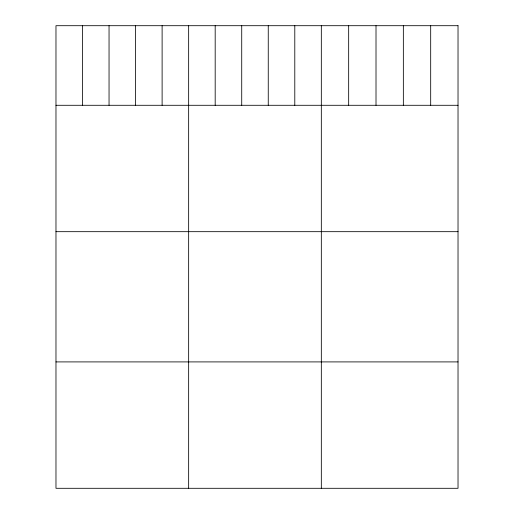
<?xml version="1.0" encoding="UTF-8"?>
<svg xmlns="http://www.w3.org/2000/svg" width="514" height="514" viewBox="0 0 514 514"><rect width="100%" height="100%" fill="white"/><g stroke="black" fill="none" stroke-linecap="round" stroke-linejoin="round"><path stroke-width="0.77" d="M55.975 105.286L458.025 105.286M55.975 231.679L458.025 231.679M55.975 361.907L458.025 361.907M430.687 25.7L430.687 105.286M403.349 25.7L403.349 105.286M376.01 25.7L376.01 105.286M348.665 25.7L348.665 105.286M321.327 25.7L321.327 488.3M294.792 25.7L294.792 105.286M268.257 25.7L268.257 105.286M241.721 25.7L241.721 105.286M215.186 25.7L215.186 105.286M188.651 25.7L188.651 488.3M162.116 25.7L162.116 105.286M135.58 25.7L135.58 105.286M109.045 25.7L109.045 105.286M82.51 25.7L82.51 105.286M458.025 25.7L55.975 25.7L55.975 488.3L458.025 488.3L458.025 25.7"/></g></svg>
